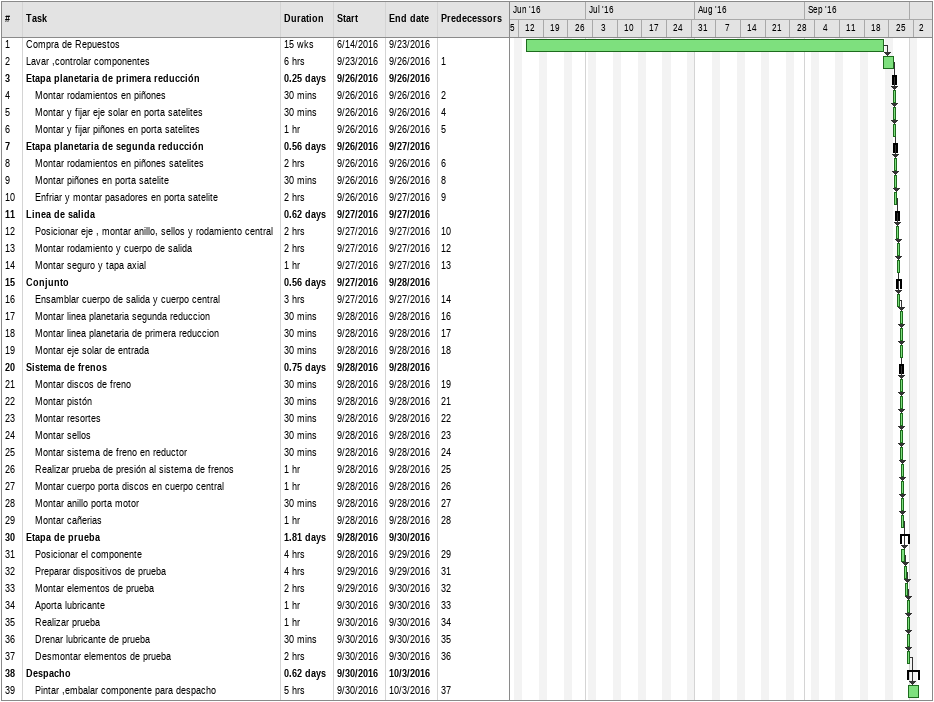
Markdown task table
| ID | Level | Task | Duration | Start | Finish | Predecessors |
|---|---|---|---|---|---|---|
| 1 | 1 | Compra de Repuestos | 15w | 2016-06-14 | 2016-09-23 |  |
| 2 | 1 | Lavar ,controlar componentes | 6h | 2016-09-23 | 2016-09-26 | 1 |
| 3 | 1 | **Etapa planetaria de primera reducción** | 0.25d | 2016-09-26 | 2016-09-26 |  |
| 4 | 2 | Montar rodamientos en piñones | 30min | 2016-09-26 | 2016-09-26 | 2 |
| 5 | 2 | Montar y fijar eje solar en porta satelites | 30min | 2016-09-26 | 2016-09-26 | 4 |
| 6 | 2 | Montar y fijar piñones en porta satelites | 1h | 2016-09-26 | 2016-09-26 | 5 |
| 7 | 1 | **Etapa planetaria de segunda reducción** | 0.56d | 2016-09-26 | 2016-09-27 |  |
| 8 | 2 | Montar rodamientos en piñones satelites | 2h | 2016-09-26 | 2016-09-26 | 6 |
| 9 | 2 | Montar piñones en porta satelite | 30min | 2016-09-26 | 2016-09-26 | 8 |
| 10 | 2 | Enfriar y montar pasadores en porta satelite | 2h | 2016-09-26 | 2016-09-27 | 9 |
| 11 | 1 | **Linea de salida** | 0.62d | 2016-09-27 | 2016-09-27 |  |
| 12 | 2 | Posicionar eje , montar anillo, sellos y rodamiento central | 2h | 2016-09-27 | 2016-09-27 | 10 |
| 13 | 2 | Montar rodamiento y cuerpo de salida | 2h | 2016-09-27 | 2016-09-27 | 12 |
| 14 | 2 | Montar seguro y tapa axial | 1h | 2016-09-27 | 2016-09-27 | 13 |
| 15 | 1 | **Conjunto** | 0.56d | 2016-09-27 | 2016-09-28 |  |
| 16 | 2 | Ensamblar cuerpo de salida y cuerpo central | 3h | 2016-09-27 | 2016-09-27 | 14 |
| 17 | 2 | Montar linea planetaria segunda reduccion | 30min | 2016-09-28 | 2016-09-28 | 16 |
| 18 | 2 | Montar linea planetaria de primera reduccion | 30min | 2016-09-28 | 2016-09-28 | 17 |
| 19 | 2 | Montar eje solar de entrada | 30min | 2016-09-28 | 2016-09-28 | 18 |
| 20 | 1 | **Sistema de frenos** | 0.75d | 2016-09-28 | 2016-09-28 |  |
| 21 | 2 | Montar discos de freno | 30min | 2016-09-28 | 2016-09-28 | 19 |
| 22 | 2 | Montar pistón | 30min | 2016-09-28 | 2016-09-28 | 21 |
| 23 | 2 | Montar resortes | 30min | 2016-09-28 | 2016-09-28 | 22 |
| 24 | 2 | Montar sellos | 30min | 2016-09-28 | 2016-09-28 | 23 |
| 25 | 2 | Montar sistema de freno en reductor | 30min | 2016-09-28 | 2016-09-28 | 24 |
| 26 | 2 | Realizar prueba de presión al sistema de frenos | 1h | 2016-09-28 | 2016-09-28 | 25 |
| 27 | 2 | Montar cuerpo porta discos en cuerpo central | 1h | 2016-09-28 | 2016-09-28 | 26 |
| 28 | 2 | Montar anillo porta motor | 30min | 2016-09-28 | 2016-09-28 | 27 |
| 29 | 2 | Montar cañerias | 1h | 2016-09-28 | 2016-09-28 | 28 |
| 30 | 1 | **Etapa de prueba** | 1.81d | 2016-09-28 | 2016-09-30 |  |
| 31 | 2 | Posicionar el componente | 4h | 2016-09-28 | 2016-09-29 | 29 |
| 32 | 2 | Preparar dispositivos de prueba | 4h | 2016-09-29 | 2016-09-29 | 31 |
| 33 | 2 | Montar elementos de prueba | 2h | 2016-09-29 | 2016-09-30 | 32 |
| 34 | 2 | Aporta lubricante | 1h | 2016-09-30 | 2016-09-30 | 33 |
| 35 | 2 | Realizar prueba | 1h | 2016-09-30 | 2016-09-30 | 34 |
| 36 | 2 | Drenar lubricante de prueba | 30min | 2016-09-30 | 2016-09-30 | 35 |
| 37 | 2 | Desmontar elementos de prueba | 2h | 2016-09-30 | 2016-09-30 | 36 |
| 38 | 1 | **Despacho** | 0.62d | 2016-09-30 | 2016-10-03 |  |
| 39 | 2 | Pintar ,embalar componente para despacho | 5h | 2016-09-30 | 2016-10-03 | 37 |
